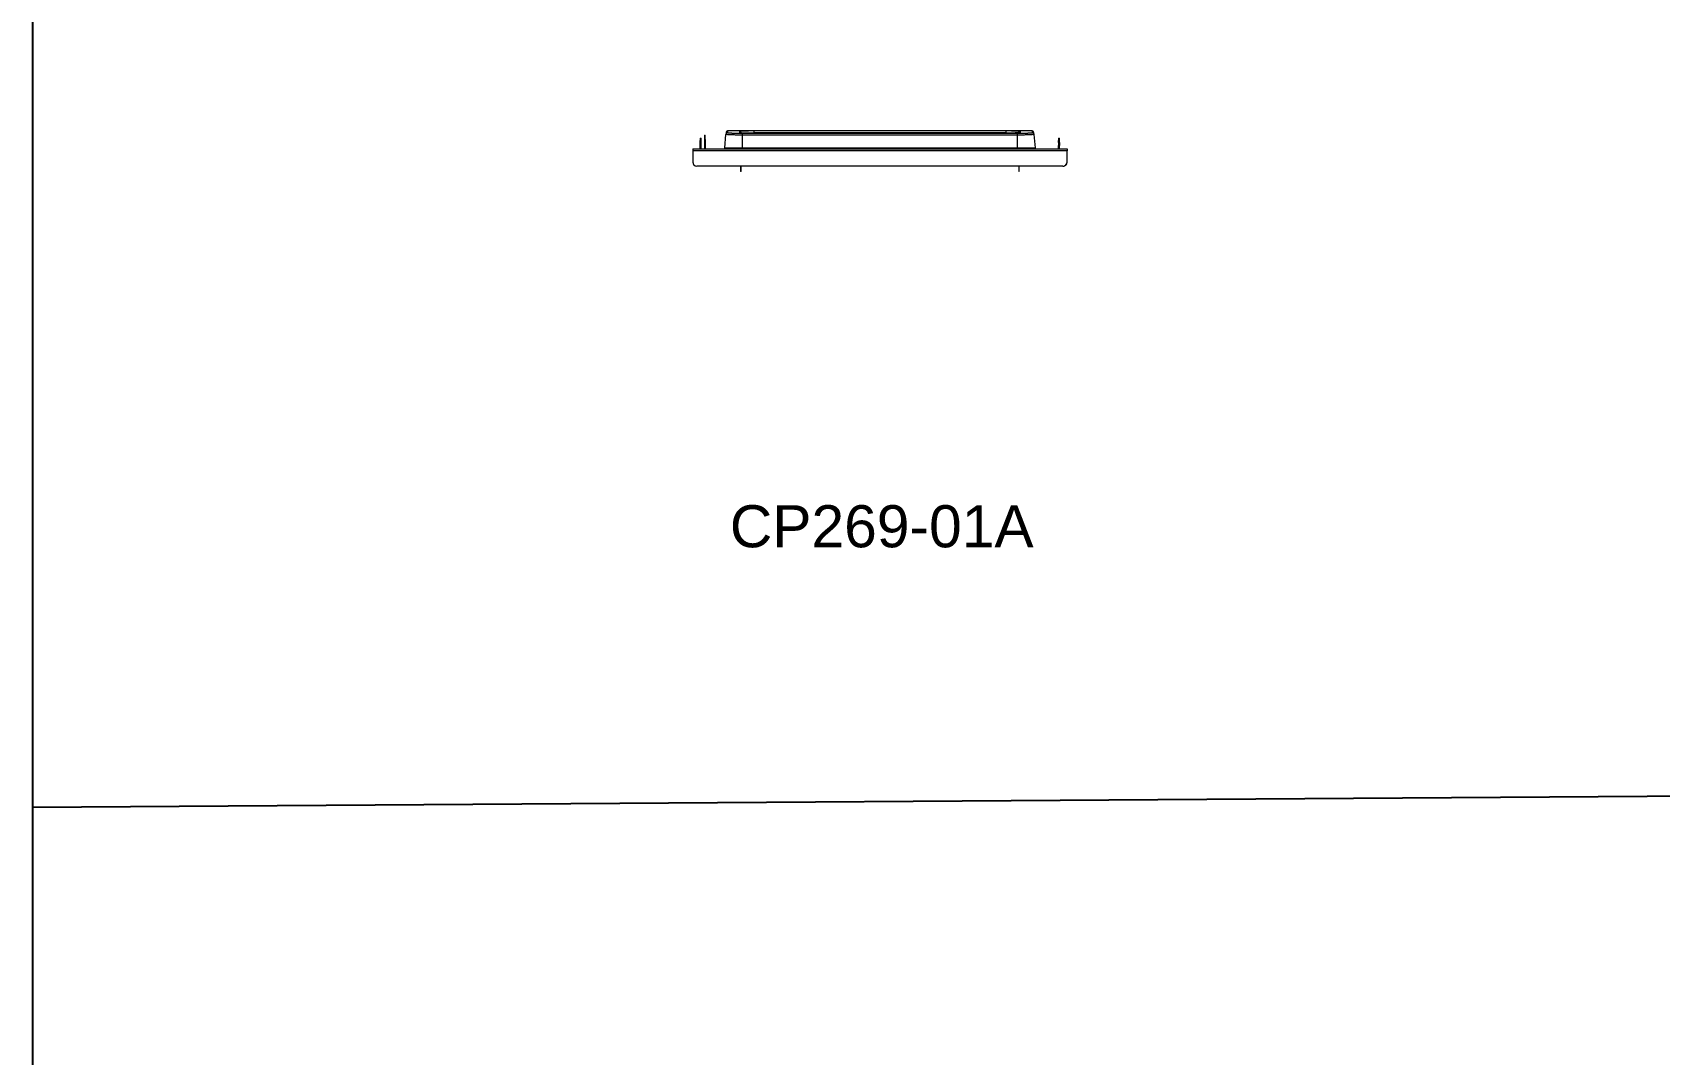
# Model space of a CAD drawing. Header units: millimetres. Extents: x 1920 to 4820, y 310 to 2320.
# Drawn here: x 1920 to 2694, y 823 to 1309 of the extents above; entities that cross this region are included whole.
import ezdxf

# ---------------------------------------------------------------- set-up
doc = ezdxf.new("R2010")
doc.units = ezdxf.units.MM
doc.layers.add('core', color=7, linetype='Continuous', lineweight=20)
doc.styles.get("Standard").update_dxf_attribs({"font": 'arial.ttf'})

msp = doc.modelspace()

# ---------------------------------------------------------------- linework, layer by layer
for p, q in [((1920, 2320), (1920, 310)), ((1920, 940.405), (4820, 960))]:
    msp.add_line(p, q)
at = {"layer": 'core'}
for p, q in [((2249.778, 1261.091), (2249.7, 1260.196)), ((2395.223, 1261.821), (2250.575, 1261.821)), ((2382.899, 1260.999), (2262.899, 1260.999)), ((2262.899, 1260.999), (2262.899, 1260.77)), ((2382.899, 1260.77), (2382.899, 1260.999)), ((2396.02, 1261.091), (2396.098, 1260.196)), ((2233.899, 1253.331), (2233.899, 1252.294)), ((2233.899, 1253.331), (2411.899, 1253.331)), ((2237.499, 1258.331), (2237.499, 1257.331)), ((2237.499, 1258.331), (2237.899, 1258.331)), ((2237.499, 1256.331), (2237.499, 1257.331)), ((2237.899, 1257.331), (2237.499, 1257.331)), ((2237.499, 1254.831), (2237.499, 1256.331)), ((2237.899, 1256.331), (2237.499, 1256.331)), ((2237.499, 1253.431), (2237.499, 1254.831)), ((2237.899, 1254.831), (2237.499, 1254.831)), ((2237.899, 1257.331), (2237.899, 1258.331)), ((2237.899, 1256.331), (2237.899, 1257.331)), ((2237.899, 1254.831), (2237.899, 1256.331)), ((2237.899, 1253.331), (2237.899, 1254.831)), ((2239.499, 1259.831), (2239.499, 1257.831)), ((2239.499, 1259.831), (2239.899, 1259.831)), ((2239.499, 1257.831), (2239.499, 1253.331)), ((2239.899, 1257.831), (2239.499, 1257.831)), ((2239.899, 1257.831), (2239.899, 1259.831)), ((2239.899, 1257.831), (2239.899, 1253.331)), ((2249.139, 1253.788), (2249.7, 1260.196)), ((2249.139, 1253.788), (2257.399, 1253.788)), ((2388.399, 1260.584), (2257.399, 1260.584)), ((2257.399, 1260.584), (2257.399, 1259.854)), ((2388.399, 1259.854), (2257.399, 1259.854)), ((2257.399, 1259.854), (2257.399, 1253.788)), ((2257.399, 1253.788), (2257.399, 1253.331)), ((2257.399, 1253.788), (2388.399, 1253.788)), ((2388.399, 1259.854), (2388.399, 1260.584)), ((2388.399, 1253.788), (2388.399, 1259.854)), ((2388.399, 1253.788), (2396.659, 1253.788)), ((2388.399, 1253.331), (2388.399, 1253.788)), ((2396.098, 1260.196), (2396.659, 1253.788)), ((2407.899, 1258.331), (2407.899, 1257.331)), ((2407.899, 1258.331), (2408.299, 1258.331)), ((2407.899, 1256.331), (2407.899, 1257.331)), ((2408.299, 1257.331), (2407.899, 1257.331)), ((2407.899, 1256.331), (2407.899, 1254.831)), ((2408.299, 1256.331), (2407.899, 1256.331)), ((2407.899, 1253.331), (2407.899, 1254.831)), ((2408.299, 1254.831), (2407.899, 1254.831)), ((2408.299, 1257.331), (2408.299, 1258.331)), ((2408.299, 1256.331), (2408.299, 1257.331)), ((2408.299, 1256.331), (2408.299, 1254.831)), ((2408.299, 1253.431), (2408.299, 1254.831)), ((2411.899, 1253.331), (2411.899, 1252.294)), ((2411.899, 1252.294), (2233.899, 1252.294)), ((2233.899, 1252.294), (2233.899, 1247.067)), ((2233.899, 1247.067), (2233.899, 1246.963)), ((2411.899, 1247.067), (2411.899, 1252.294)), ((2411.899, 1246.963), (2411.899, 1247.067)), ((2409.899, 1245.135), (2235.899, 1245.135)), ((2235.899, 1245.135), (2235.899, 1245.031)), ((2409.899, 1245.031), (2235.899, 1245.031)), ((2256.599, 1245.031), (2256.599, 1242.531)), ((2256.899, 1242.531), (2256.599, 1242.531)), ((2256.899, 1242.531), (2256.899, 1245.031)), ((2388.899, 1245.031), (2388.899, 1242.531)), ((2389.199, 1242.531), (2388.899, 1242.531)), ((2389.199, 1242.531), (2389.199, 1245.031)), ((2409.899, 1245.031), (2409.899, 1245.135))]:
    msp.add_line(p, q, dxfattribs=at)
for centre, radius, start, end in [((2237.899, 1253.431), 0.4, 180, 194.478787), ((2248.641, 1253.831), 0.5, 270, 355.000003), ((2397.157, 1253.831), 0.5, 184.999997, 270), ((2407.899, 1253.431), 0.4, 345.521213, 360)]:
    msp.add_arc(centre, radius, start, end, dxfattribs=at)
for centre, major_axis, ratio, start_param, end_param in [((2256.099, 1260.278), (0.8, 0), 0.9991483, 1.1277906, 1.5707981), ((2389.699, 1260.278), (-0.8, 0), 0.9991483, 4.712393, 5.1553817), ((2250.497, 1260.127), (-0.797, 0.07), 0.998967, 4.7995851, 6.2831891), ((2395.301, 1260.127), (0.797, 0.07), 0.998967, 6.2831672, 7.766785), ((2235.899, 1247.067), (2, 0), 0.9659258, 3.1415927, 4.712389), ((2235.899, 1246.963), (-2, 0), 0.9659258, 0, 1.5707963), ((2409.899, 1247.067), (2, 0), 0.9659258, 4.712389, 6.2831853), ((2409.899, 1246.963), (-2, 0), 0.9659258, 1.5707963, 3.1415927)]:
    msp.add_ellipse(centre, major_axis=major_axis, ratio=ratio, start_param=start_param, end_param=end_param, dxfattribs=at)
for points, knots in [([(2250.574, 1261.811), (2250.548, 1261.815), (2250.434, 1261.825), (2250.25, 1261.762), (2250.062, 1261.647), (2249.936, 1261.512), (2249.857, 1261.383), (2249.814, 1261.276), (2249.799, 1261.215), (2249.794, 1261.191)], [0, 0, 0, 0, 0.0729405, 0.3176737, 0.5158913, 0.6833273, 0.8230973, 0.9345376, 1, 1, 1, 1]), ([(2250.497, 1260.926), (2250.549, 1261.523), (2250.575, 1261.821), (2250.575, 1261.821), (2250.575, 1261.821), (2250.575, 1261.821)], [0, 0, 0, 0, 0.999322, 0.999322, 1, 1, 1, 1]), ([(2257.742, 1261.779), (2257.67, 1261.778), (2257.476, 1261.776), (2257.164, 1261.771), (2256.88, 1261.766), (2256.664, 1261.761), (2256.518, 1261.756), (2256.401, 1261.752), (2256.31, 1261.748), (2256.241, 1261.744), (2256.191, 1261.74), (2256.155, 1261.737), (2256.131, 1261.734), (2256.115, 1261.731), (2256.106, 1261.729), (2256.102, 1261.727), (2256.1, 1261.725), (2256.099, 1261.724), (2256.099, 1261.724)], [0, 0, 0, 0, 0.0686497, 0.1900235, 0.3337311, 0.4214542, 0.503092, 0.5786516, 0.6481377, 0.7115521, 0.7688956, 0.8201671, 0.8653597, 0.9044662, 0.9374831, 0.9644102, 0.9852485, 1, 1, 1, 1]), ([(2256.899, 1260.924), (2256.899, 1260.977), (2256.894, 1261.029), (2256.873, 1261.132), (2256.858, 1261.182), (2256.818, 1261.279), (2256.793, 1261.325), (2256.735, 1261.412), (2256.702, 1261.453), (2256.628, 1261.527), (2256.587, 1261.56), (2256.5, 1261.618), (2256.454, 1261.643), (2256.357, 1261.683), (2256.306, 1261.699), (2256.204, 1261.719), (2256.151, 1261.724), (2256.099, 1261.724)], [0, 0, 0, 0, 0.125, 0.125, 0.25, 0.25, 0.375, 0.375, 0.5, 0.5, 0.625, 0.625, 0.75, 0.75, 0.875, 0.875, 1, 1, 1, 1]), ([(2256.099, 1261.077), (2256.099, 1261.077), (2256.1, 1261.075), (2256.1, 1261.073), (2256.102, 1261.071), (2256.104, 1261.068), (2256.107, 1261.065), (2256.11, 1261.062), (2256.115, 1261.059), (2256.121, 1261.055), (2256.128, 1261.052), (2256.141, 1261.046), (2256.16, 1261.039), (2256.188, 1261.031), (2256.217, 1261.024), (2256.244, 1261.018), (2256.28, 1261.012), (2256.325, 1261.004), (2256.378, 1260.996), (2256.446, 1260.986), (2256.537, 1260.975), (2256.631, 1260.964), (2256.7, 1260.957), (2256.742, 1260.953), (2256.78, 1260.949), (2256.816, 1260.946), (2256.848, 1260.943), (2256.883, 1260.94), (2256.929, 1260.936), (2256.987, 1260.931), (2257.063, 1260.926), (2257.151, 1260.919), (2257.236, 1260.914), (2257.312, 1260.909), (2257.374, 1260.905), (2257.432, 1260.901), (2257.488, 1260.898), (2257.54, 1260.895), (2257.59, 1260.892), (2257.635, 1260.889), (2257.704, 1260.886), (2257.808, 1260.88), (2257.958, 1260.872), (2258.092, 1260.865), (2258.198, 1260.86), (2258.263, 1260.857), (2258.325, 1260.855), (2258.384, 1260.852), (2258.439, 1260.85), (2258.491, 1260.848), (2258.556, 1260.845), (2258.638, 1260.842), (2258.727, 1260.839), (2258.809, 1260.836), (2258.878, 1260.833), (2258.947, 1260.831), (2259.018, 1260.829), (2259.092, 1260.826), (2259.172, 1260.824), (2259.26, 1260.821), (2259.356, 1260.818), (2259.458, 1260.815), (2259.569, 1260.812), (2259.687, 1260.809), (2259.814, 1260.806), (2259.953, 1260.802), (2260.097, 1260.799), (2260.236, 1260.796), (2260.357, 1260.794), (2260.459, 1260.792), (2260.576, 1260.789), (2260.716, 1260.787), (2260.887, 1260.784), (2261.059, 1260.782), (2261.212, 1260.78), (2261.396, 1260.778), (2261.573, 1260.776), (2261.758, 1260.775), (2261.893, 1260.774), (2262.023, 1260.773), (2262.153, 1260.772), (2262.287, 1260.772), (2262.417, 1260.771), (2262.543, 1260.771), (2262.665, 1260.77), (2262.784, 1260.77), (2262.861, 1260.77), (2262.899, 1260.77)], [0, 0, 0, 0, 0.0046858, 0.0098174, 0.0153949, 0.0214182, 0.0278874, 0.0348027, 0.042164, 0.0499716, 0.0582255, 0.0669259, 0.0871118, 0.1047842, 0.1199417, 0.1325836, 0.1437467, 0.1655238, 0.1834142, 0.1982163, 0.229942, 0.2606542, 0.270284, 0.2799116, 0.2895371, 0.2961246, 0.3030016, 0.3101682, 0.3176241, 0.3300615, 0.3439624, 0.3593248, 0.3761458, 0.3864838, 0.3962192, 0.4053526, 0.4138848, 0.4218163, 0.4291477, 0.4358795, 0.4420121, 0.4597408, 0.4809799, 0.5057401, 0.5147644, 0.523271, 0.5312594, 0.538729, 0.5456794, 0.5521103, 0.5580213, 0.5692679, 0.581776, 0.5897672, 0.5977537, 0.6057355, 0.6133368, 0.6216616, 0.6307102, 0.640483, 0.6509805, 0.6622031, 0.6741517, 0.6868267, 0.700229, 0.7143593, 0.7306881, 0.7449828, 0.7572418, 0.767464, 0.7756485, 0.7924923, 0.8092755, 0.8259968, 0.8426553, 0.8535469, 0.8789176, 0.8933148, 0.9060784, 0.9172101, 0.9301848, 0.9427751, 0.9549821, 0.9668068, 0.9782506, 0.9893146, 1, 1, 1, 1]), ([(2256.946, 1260.936), (2256.953, 1260.937), (2257.029, 1260.946), (2257.318, 1260.96), (2258.067, 1260.976), (2259.106, 1260.988), (2260.377, 1260.995), (2261.677, 1260.998), (2262.537, 1260.999), (2262.899, 1260.999)], [0, 0, 0, 0, 0.0196839, 0.1915204, 0.3622617, 0.532463, 0.7030858, 0.8747007, 1, 1, 1, 1]), ([(2262.899, 1261.799), (2262.883, 1261.799), (2262.83, 1261.799), (2262.719, 1261.799), (2262.546, 1261.799), (2262.311, 1261.799), (2262.015, 1261.799), (2261.659, 1261.798), (2261.247, 1261.798), (2260.781, 1261.797), (2260.275, 1261.795), (2259.773, 1261.793), (2259.313, 1261.791), (2258.921, 1261.789), (2258.592, 1261.787), (2258.322, 1261.785), (2258.075, 1261.782), (2257.887, 1261.781), (2257.774, 1261.779), (2257.742, 1261.779)], [0, 0, 0, 0, 0.0083302, 0.0272758, 0.0568431, 0.0970381, 0.1478615, 0.2093021, 0.2813384, 0.3639655, 0.4571884, 0.5574022, 0.6478385, 0.7284861, 0.7993378, 0.860393, 0.911651, 0.9749303, 1, 1, 1, 1]), ([(2262.899, 1261.799), (2262.899, 1261.799), (2262.899, 1261.793), (2262.899, 1261.772), (2262.899, 1261.757), (2262.899, 1261.716), (2262.899, 1261.691), (2262.899, 1261.633), (2262.899, 1261.6), (2262.899, 1261.526), (2262.899, 1261.485), (2262.899, 1261.398), (2262.899, 1261.352), (2262.899, 1261.256), (2262.899, 1261.206), (2262.899, 1261.103), (2262.899, 1261.051), (2262.899, 1260.999)], [0, 0, 0, 0, 0.125, 0.125, 0.25, 0.25, 0.375, 0.375, 0.5, 0.5, 0.625, 0.625, 0.75, 0.75, 0.875, 0.875, 1, 1, 1, 1]), ([(2382.899, 1260.999), (2382.899, 1261.051), (2382.899, 1261.103), (2382.899, 1261.206), (2382.899, 1261.256), (2382.899, 1261.352), (2382.899, 1261.398), (2382.899, 1261.485), (2382.899, 1261.526), (2382.899, 1261.6), (2382.899, 1261.633), (2382.899, 1261.691), (2382.899, 1261.716), (2382.899, 1261.757), (2382.899, 1261.772), (2382.899, 1261.793), (2382.899, 1261.799), (2382.899, 1261.799)], [0, 0, 0, 0, 0.125, 0.125, 0.25, 0.25, 0.375, 0.375, 0.5, 0.5, 0.625, 0.625, 0.75, 0.75, 0.875, 0.875, 1, 1, 1, 1]), ([(2388.049, 1261.779), (2387.94, 1261.78), (2387.705, 1261.783), (2387.322, 1261.786), (2386.904, 1261.789), (2386.461, 1261.791), (2385.966, 1261.794), (2385.415, 1261.796), (2384.932, 1261.797), (2384.569, 1261.797), (2384.333, 1261.798), (2384.1, 1261.798), (2383.898, 1261.798), (2383.729, 1261.799), (2383.595, 1261.799), (2383.469, 1261.799), (2383.352, 1261.799), (2383.244, 1261.799), (2383.145, 1261.799), (2383.055, 1261.799), (2382.974, 1261.799), (2382.923, 1261.799), (2382.899, 1261.799)], [0, 0, 0, 0, 0.0859527, 0.1770116, 0.2680664, 0.3591208, 0.4501719, 0.5597113, 0.6692419, 0.7116383, 0.7531487, 0.7937743, 0.8335163, 0.8581616, 0.8812717, 0.9028454, 0.922882, 0.9413809, 0.9583421, 0.9737655, 0.9876513, 1, 1, 1, 1]), ([(2389.699, 1261.077), (2389.699, 1261.077), (2389.699, 1261.076), (2389.698, 1261.074), (2389.698, 1261.072), (2389.697, 1261.07), (2389.696, 1261.068), (2389.694, 1261.066), (2389.692, 1261.065), (2389.69, 1261.063), (2389.688, 1261.061), (2389.686, 1261.059), (2389.683, 1261.057), (2389.68, 1261.056), (2389.677, 1261.054), (2389.673, 1261.052), (2389.669, 1261.05), (2389.661, 1261.047), (2389.646, 1261.041), (2389.622, 1261.034), (2389.593, 1261.027), (2389.548, 1261.017), (2389.478, 1261.005), (2389.379, 1260.99), (2389.266, 1260.976), (2389.164, 1260.964), (2389.077, 1260.955), (2389.011, 1260.948), (2388.944, 1260.942), (2388.849, 1260.934), (2388.715, 1260.924), (2388.569, 1260.914), (2388.45, 1260.906), (2388.365, 1260.901), (2388.275, 1260.896), (2388.18, 1260.89), (2388.037, 1260.883), (2387.848, 1260.872), (2387.659, 1260.863), (2387.522, 1260.857), (2387.438, 1260.853), (2387.353, 1260.849), (2387.269, 1260.846), (2387.15, 1260.841), (2386.984, 1260.835), (2386.799, 1260.829), (2386.637, 1260.824), (2386.507, 1260.82), (2386.378, 1260.816), (2386.249, 1260.813), (2386.121, 1260.809), (2385.993, 1260.806), (2385.866, 1260.803), (2385.699, 1260.799), (2385.49, 1260.795), (2385.237, 1260.79), (2384.982, 1260.785), (2384.724, 1260.782), (2384.522, 1260.779), (2384.377, 1260.778), (2384.288, 1260.777), (2384.198, 1260.776), (2384.107, 1260.775), (2384.014, 1260.775), (2383.92, 1260.774), (2383.825, 1260.773), (2383.728, 1260.773), (2383.629, 1260.772), (2383.529, 1260.772), (2383.428, 1260.771), (2383.325, 1260.771), (2383.22, 1260.77), (2383.114, 1260.77), (2383.007, 1260.77), (2382.935, 1260.77), (2382.899, 1260.77)], [0, 0, 0, 0, 0.0041892, 0.0083602, 0.012513, 0.0166479, 0.0207648, 0.0248641, 0.0289457, 0.03301, 0.037057, 0.0410869, 0.0450998, 0.0490959, 0.0530754, 0.0570384, 0.0609851, 0.0649156, 0.0812393, 0.0974971, 0.1137015, 0.1298651, 0.1622484, 0.196194, 0.2281269, 0.2600467, 0.2754704, 0.2903513, 0.304699, 0.3185241, 0.3481046, 0.3789717, 0.3918369, 0.405115, 0.4188102, 0.4329265, 0.4474675, 0.4816238, 0.5135031, 0.5246902, 0.5356143, 0.5462803, 0.5566933, 0.5668589, 0.5896843, 0.6152689, 0.6298165, 0.6441554, 0.6582897, 0.6722241, 0.6859631, 0.6995117, 0.7128749, 0.726058, 0.7516618, 0.7770499, 0.8022702, 0.8273713, 0.8524027, 0.8607221, 0.8691554, 0.8777044, 0.8863705, 0.8951552, 0.9040601, 0.9130866, 0.922236, 0.9315095, 0.9409085, 0.9504341, 0.9600875, 0.9698697, 0.9797819, 0.989825, 1, 1, 1, 1]), ([(2382.899, 1260.999), (2383.204, 1260.999), (2384.007, 1260.999), (2385.262, 1260.996), (2386.555, 1260.989), (2387.625, 1260.978), (2388.41, 1260.963), (2388.745, 1260.948), (2388.838, 1260.938), (2388.852, 1260.936)], [0, 0, 0, 0, 0.1055638, 0.277181, 0.4478038, 0.6180039, 0.7887444, 0.9605819, 1, 1, 1, 1]), ([(2389.699, 1261.724), (2389.699, 1261.724), (2389.699, 1261.725), (2389.697, 1261.726), (2389.694, 1261.728), (2389.687, 1261.73), (2389.674, 1261.733), (2389.653, 1261.736), (2389.622, 1261.739), (2389.576, 1261.743), (2389.513, 1261.746), (2389.428, 1261.751), (2389.318, 1261.755), (2389.168, 1261.76), (2388.969, 1261.765), (2388.715, 1261.77), (2388.421, 1261.774), (2388.189, 1261.777), (2388.06, 1261.779), (2388.049, 1261.779)], [0, 0, 0, 0, 0.0111989, 0.0287511, 0.0526595, 0.0829272, 0.1195563, 0.1625466, 0.211894, 0.2675897, 0.3296242, 0.3979963, 0.472707, 0.5537586, 0.6592748, 0.7670376, 0.8770395, 0.9892717, 1, 1, 1, 1]), ([(2395.223, 1261.821), (2395.223, 1261.821), (2395.223, 1261.821), (2395.223, 1261.821), (2395.249, 1261.523), (2395.301, 1260.926)], [0, 0, 0, 0, 0.0007045, 0.0007045, 1, 1, 1, 1]), ([(2396.005, 1261.191), (2396.005, 1261.192), (2395.994, 1261.262), (2395.941, 1261.389), (2395.816, 1261.576), (2395.623, 1261.73), (2395.405, 1261.817), (2395.269, 1261.814), (2395.223, 1261.808)], [0, 0, 0, 0, 0.0006034, 0.1988446, 0.372377, 0.6205555, 0.8761372, 1, 1, 1, 1]), ([(2257.399, 1259.854), (2257.089, 1259.854), (2256.467, 1259.856), (2255.549, 1259.864), (2254.658, 1259.877), (2253.807, 1259.896), (2253.008, 1259.918), (2252.273, 1259.945), (2251.614, 1259.975), (2251.039, 1260.008), (2250.557, 1260.044), (2250.176, 1260.081), (2249.939, 1260.114), (2249.84, 1260.134), (2249.81, 1260.142)], [0, 0, 0, 0, 0.0863955, 0.172791, 0.2591866, 0.3455821, 0.4319776, 0.5183731, 0.6047686, 0.6911642, 0.7775597, 0.8639552, 0.9503507, 1, 1, 1, 1]), ([(2257.399, 1260.584), (2257.386, 1260.584), (2257.358, 1260.584), (2257.314, 1260.584), (2257.267, 1260.584), (2257.217, 1260.584), (2257.163, 1260.584), (2257.105, 1260.584), (2257.044, 1260.584), (2256.98, 1260.584), (2256.912, 1260.585), (2256.84, 1260.585), (2256.766, 1260.585), (2256.688, 1260.586), (2256.606, 1260.586), (2256.521, 1260.587), (2256.433, 1260.587), (2256.342, 1260.588), (2256.247, 1260.589), (2256.149, 1260.59), (2255.957, 1260.592), (2255.683, 1260.595), (2255.341, 1260.6), (2255.034, 1260.606), (2254.749, 1260.612), (2254.469, 1260.618), (2254.177, 1260.626), (2253.868, 1260.635), (2253.529, 1260.646), (2253.197, 1260.658), (2252.902, 1260.671), (2252.68, 1260.681), (2252.483, 1260.691), (2252.259, 1260.703), (2251.967, 1260.72), (2251.702, 1260.739), (2251.49, 1260.755), (2251.346, 1260.768), (2251.221, 1260.78), (2251.114, 1260.791), (2251.012, 1260.802), (2250.909, 1260.815), (2250.806, 1260.83), (2250.709, 1260.846), (2250.64, 1260.86), (2250.596, 1260.871), (2250.57, 1260.879), (2250.549, 1260.886), (2250.532, 1260.893), (2250.52, 1260.899), (2250.511, 1260.905), (2250.504, 1260.91), (2250.5, 1260.914), (2250.498, 1260.919), (2250.497, 1260.922), (2250.497, 1260.925), (2250.497, 1260.926)], [0, 0, 0, 0, 0.0036836, 0.0076889, 0.0120159, 0.0166646, 0.0216349, 0.026927, 0.0325407, 0.0384759, 0.0447328, 0.0513113, 0.0582112, 0.0654327, 0.0729757, 0.08084, 0.0890258, 0.0975329, 0.1063613, 0.1155109, 0.1249818, 0.1604374, 0.1931023, 0.2229786, 0.2500682, 0.2773974, 0.3073447, 0.3399128, 0.3751047, 0.4175997, 0.4525668, 0.4799977, 0.4998867, 0.5284655, 0.5700643, 0.624669, 0.6533429, 0.6801876, 0.7052042, 0.728394, 0.7497581, 0.7768121, 0.8066906, 0.8393954, 0.8749287, 0.8911788, 0.9064537, 0.9207528, 0.9340761, 0.9464234, 0.9577943, 0.9681888, 0.9776067, 0.9860479, 0.9935124, 1, 1, 1, 1]), ([(2395.301, 1260.926), (2395.301, 1260.925), (2395.302, 1260.924), (2395.301, 1260.922), (2395.301, 1260.92), (2395.3, 1260.918), (2395.298, 1260.915), (2395.296, 1260.912), (2395.293, 1260.91), (2395.29, 1260.907), (2395.286, 1260.904), (2395.28, 1260.9), (2395.274, 1260.897), (2395.266, 1260.893), (2395.258, 1260.89), (2395.247, 1260.886), (2395.235, 1260.882), (2395.222, 1260.877), (2395.207, 1260.873), (2395.189, 1260.868), (2395.152, 1260.859), (2395.09, 1260.846), (2394.992, 1260.83), (2394.889, 1260.815), (2394.779, 1260.802), (2394.658, 1260.788), (2394.516, 1260.774), (2394.345, 1260.758), (2394.135, 1260.742), (2393.9, 1260.725), (2393.663, 1260.71), (2393.464, 1260.699), (2393.273, 1260.689), (2393.037, 1260.677), (2392.693, 1260.662), (2392.327, 1260.648), (2391.99, 1260.637), (2391.738, 1260.629), (2391.497, 1260.623), (2391.268, 1260.617), (2391.029, 1260.612), (2390.764, 1260.606), (2390.457, 1260.6), (2390.115, 1260.595), (2389.822, 1260.592), (2389.593, 1260.589), (2389.443, 1260.588), (2389.3, 1260.587), (2389.166, 1260.586), (2389.04, 1260.585), (2388.923, 1260.585), (2388.814, 1260.584), (2388.714, 1260.584), (2388.623, 1260.584), (2388.541, 1260.584), (2388.467, 1260.584), (2388.421, 1260.584), (2388.399, 1260.584)], [0, 0, 0, 0, 0.0036168, 0.0075632, 0.0118393, 0.016445, 0.0213803, 0.0266453, 0.0322398, 0.0381639, 0.0444175, 0.0510006, 0.0579133, 0.0651554, 0.0727269, 0.0806278, 0.0888581, 0.0974176, 0.1063063, 0.1155242, 0.1250713, 0.1605971, 0.1932994, 0.2231803, 0.2502415, 0.2772169, 0.3070547, 0.3397569, 0.3753261, 0.4173874, 0.4522105, 0.4797895, 0.5001201, 0.5283195, 0.5699154, 0.624889, 0.6533603, 0.6800983, 0.7051047, 0.7283811, 0.7499289, 0.7770359, 0.8069181, 0.8395773, 0.8750157, 0.8898677, 0.9039136, 0.9171532, 0.9295863, 0.9412127, 0.9520323, 0.962045, 0.9712505, 0.9796489, 0.9872399, 0.9940237, 1, 1, 1, 1]), ([(2396.013, 1260.148), (2395.979, 1260.139), (2395.874, 1260.116), (2395.623, 1260.081), (2395.241, 1260.044), (2394.76, 1260.009), (2394.185, 1259.975), (2393.525, 1259.945), (2392.79, 1259.918), (2391.992, 1259.896), (2391.14, 1259.877), (2390.249, 1259.864), (2389.331, 1259.856), (2388.709, 1259.854), (2388.399, 1259.854)], [0, 0, 0, 0, 0.0630334, 0.1482122, 0.233391, 0.3185698, 0.4037485, 0.4889273, 0.5741061, 0.6592849, 0.7444637, 0.8296424, 0.9148212, 1, 1, 1, 1])]:
    msp.add_open_spline(points, degree=3, knots=knots, dxfattribs=at)
for points, degree in [([(2256.099, 1261.724), (2256.099, 1261.61), (2256.099, 1261.394), (2256.099, 1261.077)], 3), ([(2382.899, 1261.799), (2342.899, 1261.799), (2302.899, 1261.799), (2262.899, 1261.799)], 3), ([(2389.699, 1261.077), (2389.699, 1261.394), (2389.699, 1261.61), (2389.699, 1261.724)], 3), ([(2249.746, 1260.405), (2249.835, 1260.122)], 1), ([(2262.899, 1260.77), (2302.899, 1260.77), (2342.899, 1260.77), (2382.899, 1260.77)], 3), ([(2395.963, 1260.122), (2395.981, 1260.178)], 1), ([(2396.044, 1260.38), (2396.052, 1260.405)], 1)]:
    msp.add_open_spline(points, degree=degree, dxfattribs=at)
msp.add_rational_spline([(2388.899, 1260.924), (2388.899, 1261.393), (2389.23, 1261.724), (2389.699, 1261.724)], [1.17160242366, 0.942798384994, 0.942799192115, 1.17160484503], degree=3, dxfattribs=at)

# ---------------------------------------------------------------- texts
at = {"color": 2, "insert": (2251.56, 1083.939), "char_height": 20, "attachment_point": 1}
msp.add_mtext_dynamic_manual_height_columns('CP269-01A', width=249.96032, gutter_width=12.5, heights=[0], dxfattribs=at)

doc.saveas('drawing.dxf')
